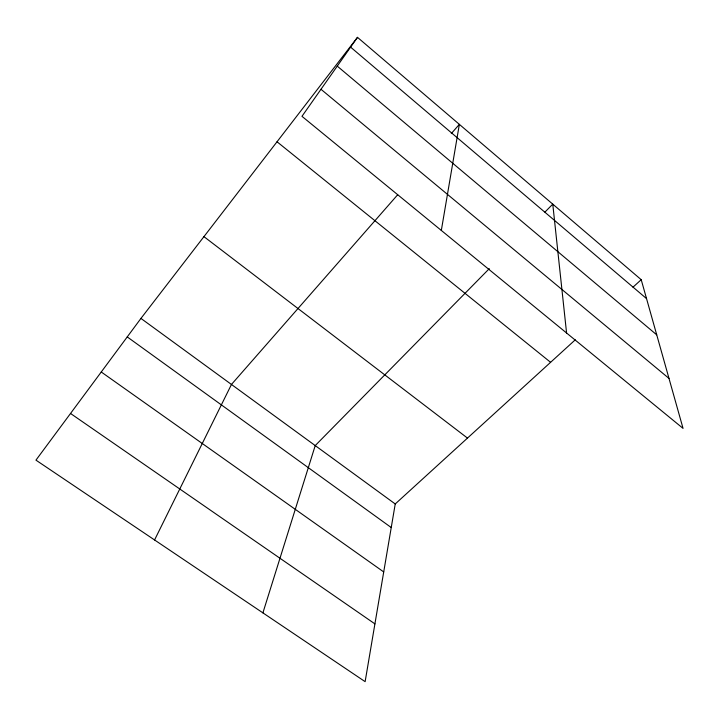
<?xml version="1.0" encoding="UTF-8"?>
<svg xmlns="http://www.w3.org/2000/svg" width="719" height="719" viewBox="0 0 719 719"><rect width="100%" height="100%" fill="white"/><g stroke="black" fill="none" stroke-linecap="round" stroke-linejoin="round"><path stroke-width="1.08" d="M575.308 339.781L395.234 503.965L365.126 681.657L35.95 460.142L140.942 318.418L357.487 37.343L641.213 279.691L683.05 428.38L301.971 116.325L357.487 37.343M441.322 230.439L459.36 124.36L451.289 133.572M262.902 612.867L315.219 445.591L489.306 268.645M154.567 539.969L231.455 384.467L397.697 194.741M544.93 212.105L552.767 204.142L566.581 333.014M632.972 287.196L641.213 279.691M70.525 413.47L374.914 623.885M101.253 371.993L383.712 571.929M127.245 336.914L391.235 527.539M140.942 318.418L395.234 503.965M203.944 236.641L467.485 438.087M277.031 141.778L550.592 362.313M320.98 89.282L668.994 378.428M337.256 66.121L656.735 334.856M350.602 47.13L646.525 298.592"/></g></svg>
